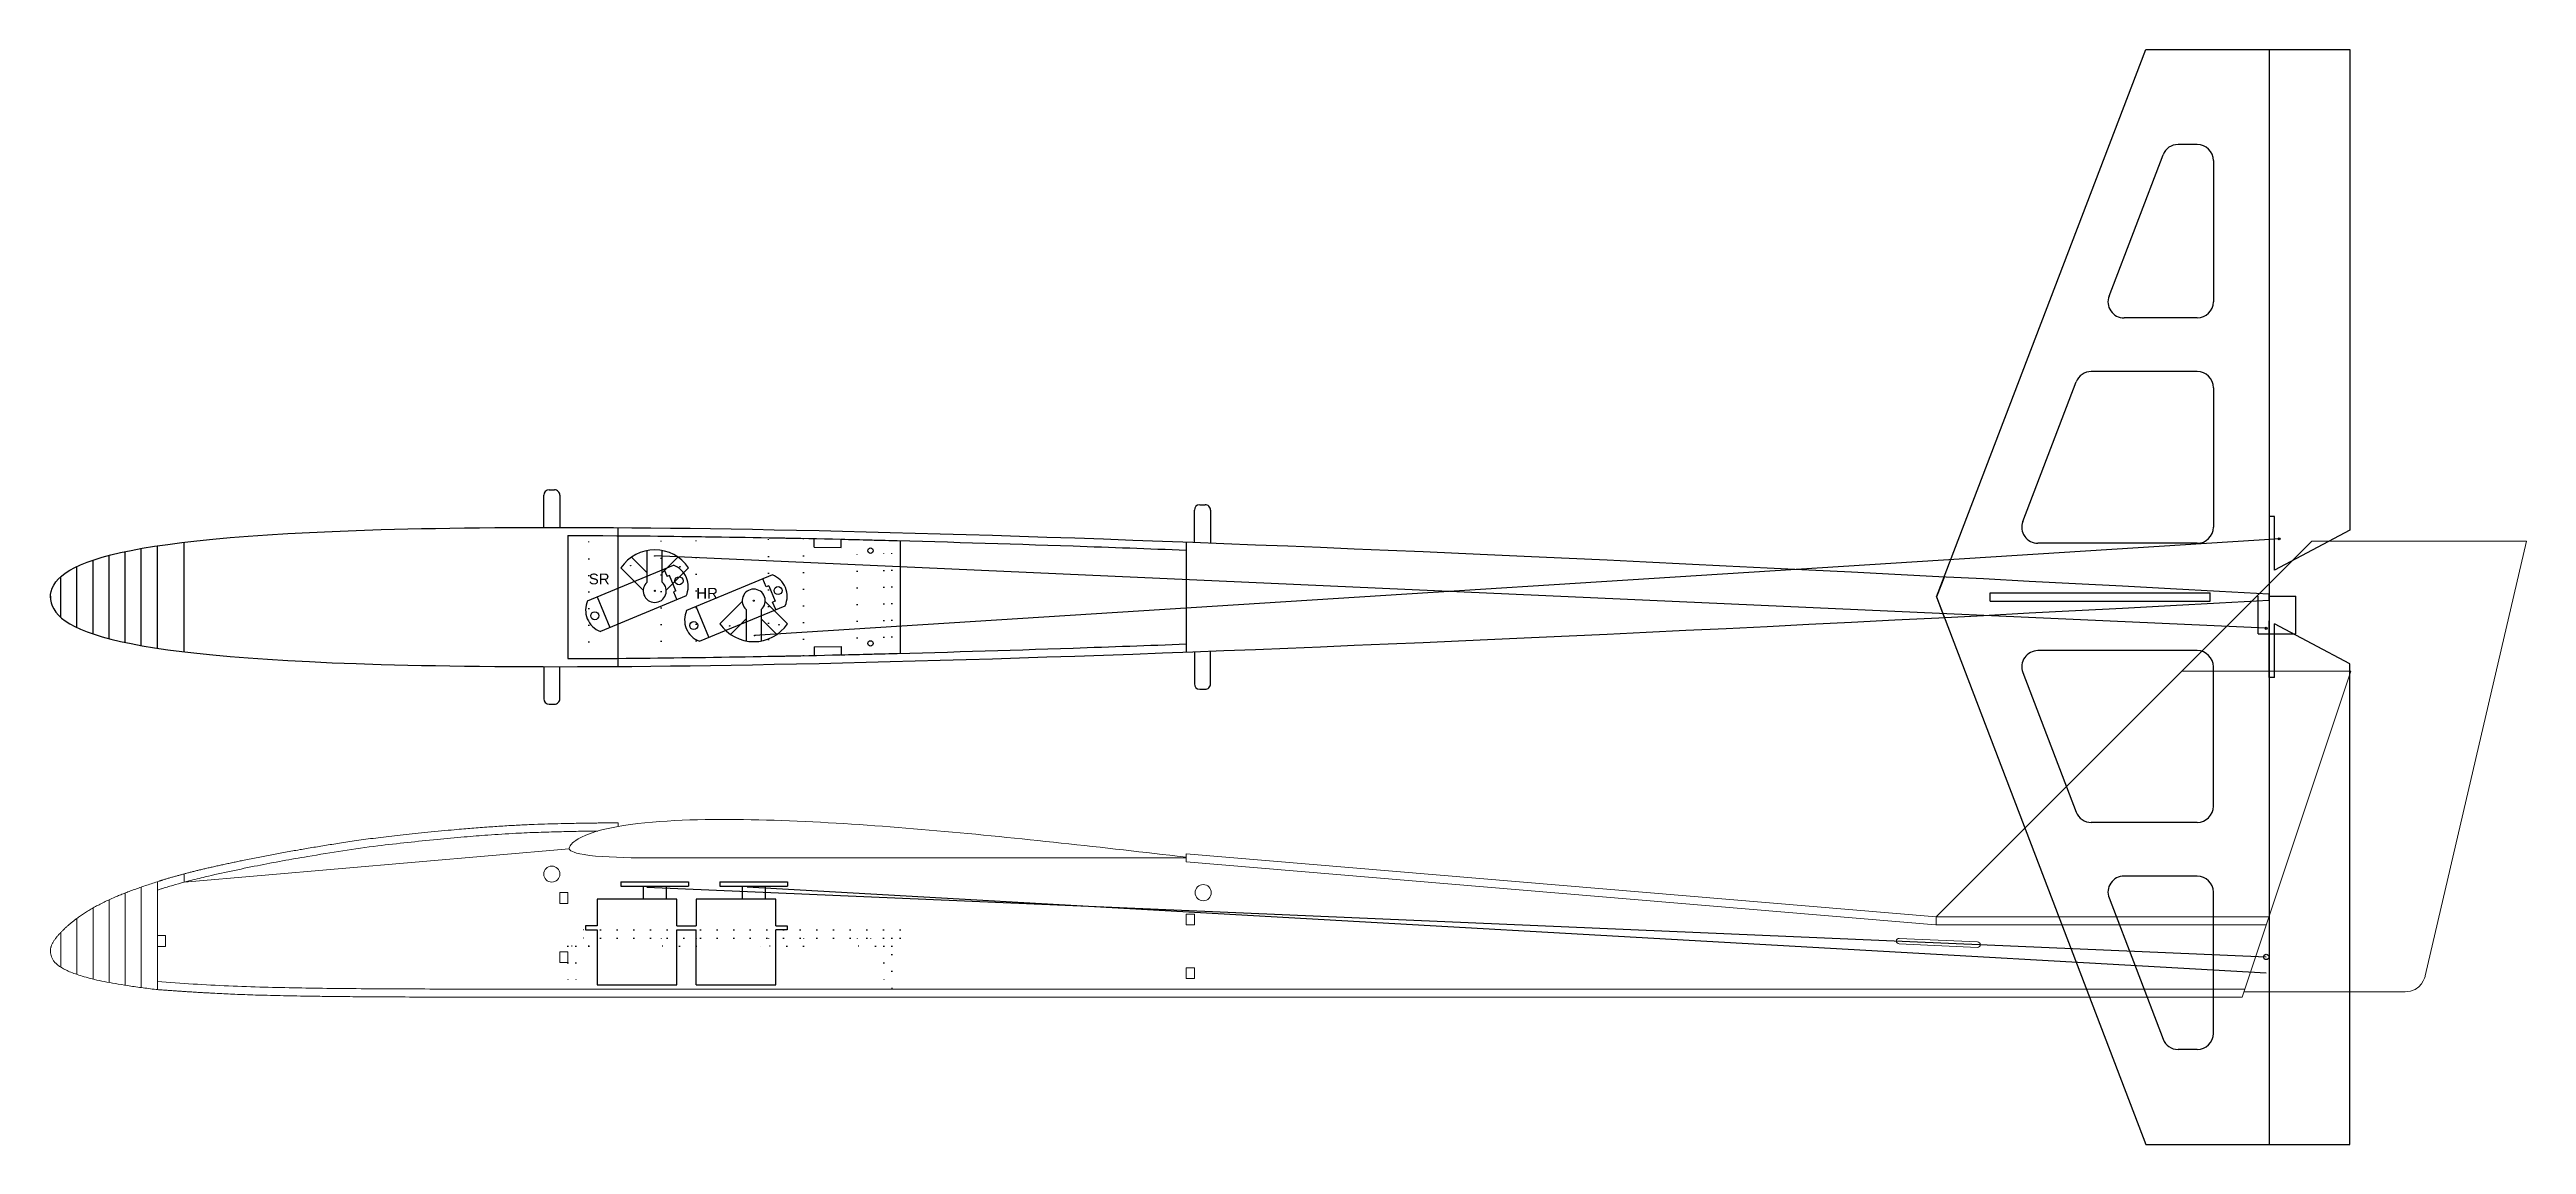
# Model space of a CAD drawing. Header units: millimetres. Extents: x 25 to 487, y 29 to 233.
import ezdxf

# ---------------------------------------------------------------- set-up
doc = ezdxf.new("R2010")
doc.units = ezdxf.units.MM
doc.linetypes.add('ACAD_ISO07W100', pattern=[3, 0, -3])
doc.layers.add('Höhenleitwerk', color=5, linetype='Continuous', true_color=0x0000ff)
doc.layers.add('RC', color=30, linetype='Continuous', lineweight=25, true_color=0xff7f00)
doc.layers.add('RC verdeckt', color=30, linetype='ACAD_ISO07W100', lineweight=25, true_color=0xff7f00)
doc.layers.add('Rumpf Draufsicht', color=7, linetype='Continuous', lineweight=25)
doc.layers.add('Seite sauber', color=7, linetype='Continuous', lineweight=15)
doc.styles.add('textstyle11', font='LiberationSans-Regular.ttf')
doc.styles.add('textstyle12', font='LiberationSans-Regular.ttf')

msp = doc.modelspace()

# ---------------------------------------------------------------- linework, layer by layer
at = {"layer": 'Höhenleitwerk'}
for p, q in [((376.67, 131.09), (415.67, 233.09)), ((415.67, 233.09), (453.67, 233.09)), ((438.67, 233.09), (438.67, 29.09)), ((453.67, 233.09), (453.67, 143.55)), ((408.81, 187.16), (418.87, 213.47)), ((425.25, 215.4), (421.68, 215.4)), ((428.25, 212.4), (428.25, 186.09)), ((425.25, 183.09), (411.61, 183.09)), ((392.75, 145.16), (402.69, 171.16)), ((425.25, 173.09), (405.5, 173.09)), ((428.25, 170.09), (428.25, 144.09)), ((438.67, 146.09), (438.67, 135.55)), ((439.67, 146.09), (438.67, 146.09)), ((439.67, 136.09), (439.67, 146.09)), ((453.67, 143.55), (439.67, 136.09)), ((425.25, 141.09), (395.56, 141.09)), ((376.67, 131.09), (415.67, 29.09)), ((386.67, 130.34), (386.67, 131.84)), ((386.67, 131.84), (427.63, 131.84)), ((386.67, 130.34), (427.63, 130.34)), ((427.63, 130.34), (427.63, 131.84)), ((438.67, 116.09), (438.67, 126.62)), ((453.67, 118.62), (439.67, 126.09)), ((439.67, 116.09), (439.67, 126.09)), ((425.25, 121.09), (395.56, 121.09)), ((392.75, 117.02), (402.69, 91.02)), ((428.25, 92.09), (428.25, 118.09)), ((439.67, 116.09), (438.67, 116.09)), ((453.67, 29.09), (453.67, 118.62)), ((425.25, 89.09), (405.5, 89.09)), ((425.25, 79.09), (411.61, 79.09)), ((408.81, 75.02), (418.87, 48.7)), ((428.25, 49.78), (428.25, 76.09)), ((425.25, 46.78), (421.68, 46.78)), ((415.67, 29.09), (453.67, 29.09))]:
    msp.add_line(p, q, dxfattribs=at)
for centre, start, end in [((421.68, 212.4), 90, 159.0755), ((425.25, 212.4), 0, 90), ((411.61, 186.09), 159.0755, 270), ((425.25, 186.09), 270, 0), ((405.5, 170.09), 90, 159.0755), ((425.25, 170.09), 0, 90), ((395.56, 144.09), 159.0755, 270), ((425.25, 144.09), 270, 0), ((395.56, 118.09), 90, 200.9245), ((425.25, 118.09), 0, 90), ((405.5, 92.09), 200.9245, 270), ((425.25, 92.09), 270, 0), ((411.61, 76.09), 90, 200.9245), ((425.25, 76.09), 0, 90), ((421.68, 49.78), 200.9245, 270), ((425.25, 49.78), 270, 0)]:
    msp.add_arc(centre, 3, start, end, dxfattribs=at)
at = {"layer": 'RC'}
for p, q in [((121.6, 142.57), (121.6, 119.6)), ((136.39, 135.61), (133.47, 138.52)), ((136.39, 133.86), (136.39, 139.73)), ((136.39, 133.86), (136.39, 139.73)), ((438.1, 125.25), (137.79, 138.73)), ((139.19, 133.86), (139.19, 139.73)), ((139.19, 133.86), (139.19, 139.73)), ((139.19, 135.61), (142.1, 138.52)), ((440.71, 141.94), (156.39, 123.9)), ((167.5, 140.4), (167.5, 141.97)), ((167.5, 140.4), (172.5, 140.29)), ((172.5, 140.29), (172.5, 141.86)), ((183.5, 141.58), (183.5, 120.59)), ((125.28, 130.4), (141.27, 137.03)), ((135.64, 132.39), (131.49, 136.54)), ((139.51, 136.3), (140.09, 134.91)), ((139.93, 132.39), (144.08, 136.54)), ((140.55, 135.1), (140.09, 134.91)), ((141.74, 132.24), (140.55, 135.1)), ((159.72, 135.2), (143.73, 128.57)), ((158.57, 133), (157.96, 134.47)), ((127.04, 131.13), (129.41, 125.41)), ((143.65, 131.3), (127.65, 124.68)), ((141.74, 132.24), (141.27, 132.05)), ((141.27, 132.05), (141.88, 130.57)), ((147.86, 123.58), (145.49, 129.3)), ((146.1, 122.85), (162.1, 129.47)), ((154.09, 130.24), (149.94, 126.09)), ((158.38, 130.24), (162.53, 126.09)), ((159.03, 133.19), (158.57, 133)), ((159.03, 133.19), (160.22, 130.32)), ((160.22, 130.32), (159.76, 130.13)), ((160.33, 128.74), (159.76, 130.13)), ((436.6, 124.25), (436.6, 131.25)), ((438.6, 131.25), (443.6, 131.25)), ((443.6, 124.25), (443.6, 131.25)), ((154.84, 127.02), (151.92, 124.11)), ((154.84, 128.77), (154.84, 122.9)), ((157.64, 128.77), (157.64, 122.9)), ((157.64, 127.02), (160.55, 124.11)), ((167.5, 121.78), (172.5, 121.89)), ((167.5, 121.78), (167.5, 120.21)), ((172.5, 121.89), (172.5, 120.32)), ((436.6, 124.25), (443.6, 124.25)), ((141.88, 74.8), (127.04, 74.8)), ((127.04, 74.8), (127.04, 69.85)), ((131.49, 78), (144.08, 78)), ((131.49, 78), (131.49, 77.2)), ((131.49, 77.2), (144.08, 77.2)), ((135.64, 77.2), (135.64, 74.8)), ((136.33, 77.02), (438.1, 64.02)), ((139.94, 77.2), (139.94, 74.8)), ((141.88, 69.85), (141.88, 74.8)), ((144.08, 78), (144.08, 77.2)), ((160.33, 74.8), (145.5, 74.8)), ((145.5, 74.8), (145.5, 69.85)), ((149.94, 78), (162.53, 78)), ((149.94, 78), (149.94, 77.2)), ((149.94, 77.2), (162.53, 77.2)), ((154.09, 77.2), (154.09, 74.8)), ((438.1, 61.02), (155, 77.02)), ((158.39, 77.2), (158.39, 74.8)), ((160.33, 69.85), (160.33, 74.8)), ((162.53, 78), (162.53, 77.2)), ((127.04, 69.85), (124.87, 69.85)), ((124.87, 69.85), (124.87, 69.05)), ((141.88, 69.85), (145.5, 69.85)), ((160.33, 69.85), (162.47, 69.85)), ((162.47, 69.85), (162.47, 69.05)), ((124.87, 69.05), (127.04, 69.05)), ((127.04, 69.05), (127.04, 58.8)), ((141.88, 58.8), (141.88, 69.05)), ((141.88, 69.05), (145.5, 69.05)), ((145.5, 58.8), (145.5, 69.05)), ((160.33, 58.8), (160.33, 69.05)), ((162.47, 69.05), (160.33, 69.05)), ((127.04, 58.8), (141.88, 58.8)), ((145.5, 58.8), (160.33, 58.8))]:
    msp.add_line(p, q, dxfattribs=at)
at = {"layer": 'RC', "flags": 128}
for points in [[(121.6, 142.57, -0.000849), (125.46, 142.55, -0.003762), (167.5, 141.97)], [(172.5, 141.86, -0.000985), (183.5, 141.58)], [(121.6, 119.6, 0.000849), (125.46, 119.62, 0.003762), (167.5, 120.21)], [(172.5, 120.32, 0.000985), (183.5, 120.6)]]:
    msp.add_lwpolyline(points, format="xyb", dxfattribs=at)
at = {"layer": 'RC'}
for centre, radius in [((137.79, 138.73), 0.05), ((178, 139.72), 0.5), ((440.51, 141.93), 0.2), ((133.3, 136.93), 0.05), ((142.31, 134.11), 0.75), ((142.49, 136.72), 0.05), ((137.79, 132.23), 0.1), ((137.79, 132.23), 0.05), ((156.24, 130.4), 0.1), ((156.24, 130.4), 0.05), ((156.24, 130.4), 0.05), ((160.77, 132.28), 0.75), ((126.61, 127.6), 0.75), ((145.06, 125.77), 0.75), ((151.75, 125.7), 0.05), ((160.94, 125.91), 0.05), ((438.1, 125.25), 0.2), ((156.39, 123.9), 0.05), ((178, 122.45), 0.5), ((438.1, 64.02), 0.5)]:
    msp.add_circle(centre, radius, dxfattribs=at)
for centre, radius, start, end in [((137.79, 132.23), 7.63, 34.4265, 145.5735), ((139.77, 133.05), 4.25, 335.6629, 69.3371), ((158.22, 131.22), 4.25, 335.6629, 69.3371), ((129.15, 128.65), 4.25, 155.6629, 249.3371), ((137.79, 132.23), 2.15, 130.6293, 49.3707), ((156.24, 130.4), 2.15, 310.6293, 229.3707), ((147.6, 126.82), 4.25, 155.6629, 249.3371), ((156.24, 130.4), 7.63, 214.4265, 325.5735)]:
    msp.add_arc(centre, radius, start, end, dxfattribs=at)
at = {"layer": 'RC verdeckt'}
for p, q in [((125.5, 119.62), (125.5, 142.55)), ((139, 119.74), (139, 142.43)), ((145.5, 119.82), (145.5, 142.35)), ((159, 120.04), (159, 142.14)), ((165.5, 120.16), (165.5, 142.01)), ((175.5, 120.39), (175.5, 141.79)), ((180.5, 120.52), (180.5, 141.66)), ((182, 120.56), (182, 141.62)), ((182, 120.56), (182, 141.58)), ((183.5, 69.05), (121.6, 69.05)), ((183.5, 67.55), (121.6, 67.55)), ((125.5, 66.05), (121.6, 66.05)), ((121.6, 66.05), (121.6, 58.02)), ((123.1, 66.05), (123.1, 58.02)), ((125.5, 66.05), (125.5, 67.55)), ((139, 67.55), (139, 66.05)), ((145.5, 66.05), (139, 66.05)), ((145.5, 67.55), (145.5, 66.05)), ((145.5, 67.55), (145.5, 66.05)), ((157.5, 66.05), (157.5, 66.05)), ((159, 67.55), (159, 66.05)), ((165.5, 66.05), (159, 66.05)), ((165.5, 67.55), (165.5, 66.05)), ((175.5, 67.55), (175.5, 66.05)), ((182, 66.05), (175.5, 66.05)), ((178, 67.55), (178, 66.05)), ((180.5, 66.05), (180.5, 58.02)), ((182, 67.55), (182, 58.02)), ((183.5, 69.05), (183.5, 67.55))]:
    msp.add_line(p, q, dxfattribs=at)
at = {"layer": 'Rumpf Draufsicht'}
for p, q in [((117.1, 144.06), (117.1, 150.06)), ((118.1, 151.06), (119.1, 151.06)), ((120.1, 150.06), (120.1, 144.06)), ((239.35, 148.28), (240.35, 148.28)), ((131, 118.15), (131, 144.02)), ((238.35, 141.28), (238.35, 147.28)), ((241.35, 147.28), (241.35, 141.16)), ((36.1, 123.34), (36.1, 138.84)), ((39.1, 122.63), (39.1, 139.54)), ((42.1, 122.05), (42.1, 140.12)), ((45.1, 121.56), (45.1, 140.62)), ((50.1, 120.88), (50.1, 141.3)), ((236.85, 141.34), (236.85, 120.84)), ((27.1, 127.29), (27.1, 134.89)), ((30.1, 125.41), (30.1, 136.77)), ((33.1, 124.22), (33.1, 137.95)), ((378.12, 134.88), (376.67, 131.09)), ((376.67, 131.09), (376.67, 131.09)), ((376.67, 131.09), (378.05, 127.46)), ((438.6, 131.67), (438.6, 130.5)), ((238.35, 120.9), (238.35, 114.9)), ((241.35, 114.9), (241.35, 121.01)), ((117.1, 118.11), (117.1, 112.11)), ((120.1, 112.11), (120.1, 118.11)), ((118.1, 111.11), (119.1, 111.11)), ((239.35, 113.9), (240.35, 113.9))]:
    msp.add_line(p, q, dxfattribs=at)
at = {"layer": 'Rumpf Draufsicht', "flags": 128}
for points in [[(131, 142.51, -0.004234), (178.31, 141.72, -0.002313), (215.74, 140.59, -0.000754), (236.85, 139.83)], [(131, 119.66, 0.004234), (178.31, 120.46, 0.002313), (215.74, 121.58, 0.000754), (236.85, 122.34)]]:
    msp.add_lwpolyline(points, format="xyb", dxfattribs=at)
at = {"layer": 'Rumpf Draufsicht'}
for centre, start, end in [((118.1, 150.06), 90, 180), ((119.1, 150.06), 359.9993, 90), ((239.35, 147.28), 90, 180), ((240.35, 147.28), 359.9993, 90), ((118.1, 112.11), 180, 270), ((119.1, 112.11), 270, 0.0007), ((239.35, 114.9), 180, 270), ((240.35, 114.9), 270, 0.0007)]:
    msp.add_arc(centre, 1, start, end, dxfattribs=at)
for points in [[(25.16, 130.92), (25, 137.52), (51, 147.52), (240, 142.52), (438.6, 131.67)], [(25.16, 131.25), (25, 124.65), (51, 114.65), (240, 119.65), (438.6, 130.5)]]:
    msp.add_open_spline(points, degree=3, dxfattribs=at)
at = {"layer": 'Seite sauber'}
for p, q in [((376.6, 71.52), (446.6, 141.49)), ((446.6, 141.49), (486.6, 141.52)), ((486.6, 141.52), (467.75, 60.52)), ((422.37, 117.27), (453.85, 117.27)), ((433.6, 56.52), (453.85, 117.27)), ((131, 89), (131, 88.33)), ((121.85, 84.19), (50.1, 77.95)), ((236.85, 83.22), (376.61, 71.52)), ((236.85, 81.72), (236.85, 83.22)), ((50.1, 79.51), (50.1, 77.95)), ((236.85, 81.72), (376.48, 70.02)), ((36.1, 59.26), (36.1, 74.67)), ((39.1, 58.75), (39.1, 75.94)), ((42.1, 58.31), (42.1, 77.03)), ((45.1, 77.03), (45.1, 78.04)), ((45.1, 57.96), (45.1, 77.03)), ((120.1, 76), (121.6, 76)), ((120.1, 76), (120.1, 74)), ((120.1, 74), (121.6, 74)), ((121.6, 76), (121.6, 74)), ((30.1, 60.75), (30.1, 71.21)), ((33.1, 59.89), (33.1, 73.14)), ((236.85, 72), (238.35, 72)), ((236.85, 72), (236.85, 70)), ((236.85, 70), (238.35, 70)), ((238.35, 72), (238.35, 70)), ((376.6, 71.52), (438.6, 71.52)), ((376.6, 70.02), (376.6, 71.52)), ((376.6, 70.02), (438.1, 70.02)), ((27.1, 62.12), (27.1, 68.59)), ((45.1, 68), (46.6, 68)), ((45.1, 66), (46.6, 66)), ((46.6, 68), (46.6, 66)), ((120.1, 65), (121.6, 65)), ((120.1, 65), (120.1, 63)), ((121.6, 65), (121.6, 63)), ((384.31, 66.81), (369.62, 67.48)), ((384.31, 65.81), (369.69, 66.49)), ((120.1, 63), (121.6, 63)), ((236.85, 62), (238.35, 62)), ((236.85, 62), (236.85, 60)), ((238.35, 62), (238.35, 60)), ((121.6, 58.02), (434.1, 58.02)), ((121.6, 56.52), (433.6, 56.52)), ((236.85, 60), (238.35, 60)), ((433.94, 57.52), (463.97, 57.52))]:
    msp.add_line(p, q, dxfattribs=at)
at = {"layer": 'Seite sauber', "flags": 128}
for points in [[(130.66, 88.27), (129.4, 88.02), (128.18, 87.74), (127.01, 87.43), (125.92, 87.09), (124.96, 86.73), (124.16, 86.37), (123.53, 86.04), (123.07, 85.74), (122.72, 85.48), (122.47, 85.26), (122.27, 85.06), (122.13, 84.89), (122.03, 84.73), (121.95, 84.59), (121.89, 84.45), (121.86, 84.32), (121.85, 84.19)], [(236.85, 82.61), (236.26, 82.68), (235.12, 82.82), (233.78, 82.97), (232.36, 83.13), (230.92, 83.3), (229.47, 83.46), (228.02, 83.63), (226.57, 83.79), (225.12, 83.96), (223.67, 84.12), (222.22, 84.29), (220.77, 84.45), (219.32, 84.61), (217.88, 84.77), (216.43, 84.93), (214.98, 85.09), (213.53, 85.25), (212.09, 85.4), (210.64, 85.56), (209.19, 85.71), (207.74, 85.86), (206.29, 86.01), (204.84, 86.16), (203.4, 86.3), (201.95, 86.45), (200.5, 86.59), (199.05, 86.73), (197.6, 86.87), (196.15, 87.01), (194.7, 87.15), (193.26, 87.28), (191.81, 87.41), (190.36, 87.54), (188.92, 87.67), (187.47, 87.79), (186.02, 87.92), (184.58, 88.03), (183.13, 88.15), (181.69, 88.26), (180.24, 88.37), (178.79, 88.48), (177.35, 88.58), (175.91, 88.68), (174.46, 88.78), (173.02, 88.87), (171.57, 88.96), (170.13, 89.04), (168.69, 89.12), (167.25, 89.19), (165.8, 89.26), (164.36, 89.33), (162.92, 89.38), (161.48, 89.44), (160.04, 89.49), (158.6, 89.53), (157.17, 89.57), (155.73, 89.6), (154.3, 89.62), (152.86, 89.64), (151.43, 89.64), (150.01, 89.64), (148.58, 89.63), (147.16, 89.61), (145.74, 89.58), (144.32, 89.54), (142.92, 89.49), (141.51, 89.43), (140.11, 89.35), (138.72, 89.25), (137.34, 89.14), (135.97, 89.01), (134.62, 88.86), (133.28, 88.69), (131.96, 88.5), (130.66, 88.27)], [(121.85, 84.19), (121.88, 84.06), (122, 83.93), (122.17, 83.81), (122.43, 83.67), (122.78, 83.54), (123.23, 83.39), (123.83, 83.25), (124.61, 83.1), (125.6, 82.95), (126.77, 82.83), (128.01, 82.73), (129.31, 82.65), (130.65, 82.6), (132.02, 82.55), (133.4, 82.52), (134.81, 82.5), (136.22, 82.49), (137.64, 82.48), (139.07, 82.48), (140.5, 82.47), (141.93, 82.47), (143.38, 82.47), (144.82, 82.47), (146.27, 82.47), (147.72, 82.47), (149.18, 82.47), (150.63, 82.47), (152.09, 82.47), (153.55, 82.47), (155.02, 82.47), (156.48, 82.47), (157.94, 82.47), (159.4, 82.47), (160.86, 82.47), (162.32, 82.47), (163.78, 82.47), (165.23, 82.47), (166.69, 82.47), (168.15, 82.47), (169.61, 82.47), (171.06, 82.47), (172.52, 82.47), (173.98, 82.47), (175.43, 82.47), (176.89, 82.47), (178.35, 82.47), (179.8, 82.47), (181.26, 82.47), (182.72, 82.47), (184.17, 82.47), (185.63, 82.47), (187.09, 82.47), (188.54, 82.47), (190, 82.47), (191.46, 82.47), (192.91, 82.47), (194.37, 82.47), (195.83, 82.47), (197.28, 82.47), (198.74, 82.47), (200.2, 82.47), (201.65, 82.47), (203.11, 82.47), (204.57, 82.47), (206.03, 82.47), (207.48, 82.47), (208.94, 82.47), (210.4, 82.47), (211.86, 82.47), (213.31, 82.47), (214.77, 82.47), (216.23, 82.47), (217.69, 82.47), (219.15, 82.47), (220.61, 82.47), (222.07, 82.47), (223.53, 82.47), (225, 82.47), (226.46, 82.47), (227.92, 82.47), (229.38, 82.47), (230.84, 82.47), (232.3, 82.47), (233.73, 82.47), (235.1, 82.47), (236.25, 82.47), (236.85, 82.47)]]:
    msp.add_lwpolyline(points, dxfattribs=at)
for points in [[(127.21, 87.48, 0.002036), (123.57, 87.43, 0.001901), (119.96, 87.35, 0.001793), (116.13, 87.24, 0.005476), (111.88, 87.06, 0.004493), (106.69, 86.73, 0.003218), (102.29, 86.38, 0.002791), (97.22, 85.92, 0.005734), (86.19, 84.72, 0.009612), (79.67, 83.81, 0.00231), (73.13, 82.74, 0.003201), (68.42, 81.92, 0.003928), (63.74, 81.03, 0.003763), (58.85, 80.02, 0.004516), (54, 78.94, 0.00716), (50.97, 78.19, 0.001757), (50.1, 77.95)], [(50.1, 77.95, 0.004327), (47.97, 77.36, 0.008436), (45.84, 76.7, -0.002178), (45.83, 76.7, 0.00166), (45.1, 76.47)], [(45.1, 59.45, 0.003624), (51.75, 58.98, 0.003796), (58.38, 58.62, 0.005735), (64.99, 58.39, 0.003061), (77.44, 58.16, 0.001578), (84.96, 58.1, 0.000817), (99.5, 58.04, 0.0002), (104.59, 58.03, 0.000171), (110.54, 58.02, 0.000069), (113.22, 58.02, 0.000065), (116.07, 58.02, 0.000058), (118.76, 58.02, 0.000055), (121.6, 58.02, -0.000036), (121.6, 58.02)]]:
    msp.add_lwpolyline(points, format="xyb", dxfattribs=at)
at = {"layer": 'Seite sauber'}
for centre in [(118.6, 79.46), (240, 76)]:
    msp.add_circle(centre, 1.5, dxfattribs=at)
for centre, start, end in [((369.69, 66.99), 90, 270), ((384.31, 66.31), 270, 90)]:
    msp.add_arc(centre, 0.5, start, end, dxfattribs=at)
for points, degree in [([(131, 89), (124, 89), (108.16, 88.48), (86, 86.34), (72.87, 84.25), (63.44, 82.53), (53.65, 80.44), (47.54, 78.83), (45.37, 78.13)], 2), ([(45.37, 78.13), (39.43, 76.25), (31.97, 72.72), (26.92, 68.69), (24.64, 65.25), (26.54, 61.86), (35.31, 59.11), (44.85, 57.96)], 2), ([(463.97, 57.52), (467.05, 57.52), (467.75, 60.52), (467.75, 60.52)], 3), ([(44.85, 57.96), (51.66, 57.44), (64.95, 56.81), (89.89, 56.51), (121.6, 56.52)], 2)]:
    msp.add_open_spline(points, degree=degree, dxfattribs=at)

# ---------------------------------------------------------------- texts
at = {"layer": 'RC', "char_height": 2, "attachment_point": 1}
for s, insert, style in [('SR', (125.5, 135.45), 'textstyle11'), ('HR', (145.52, 132.79), 'textstyle12')]:
    msp.add_mtext(s, dxfattribs=dict(at, insert=insert, style=style))

doc.saveas('drawing.dxf')
